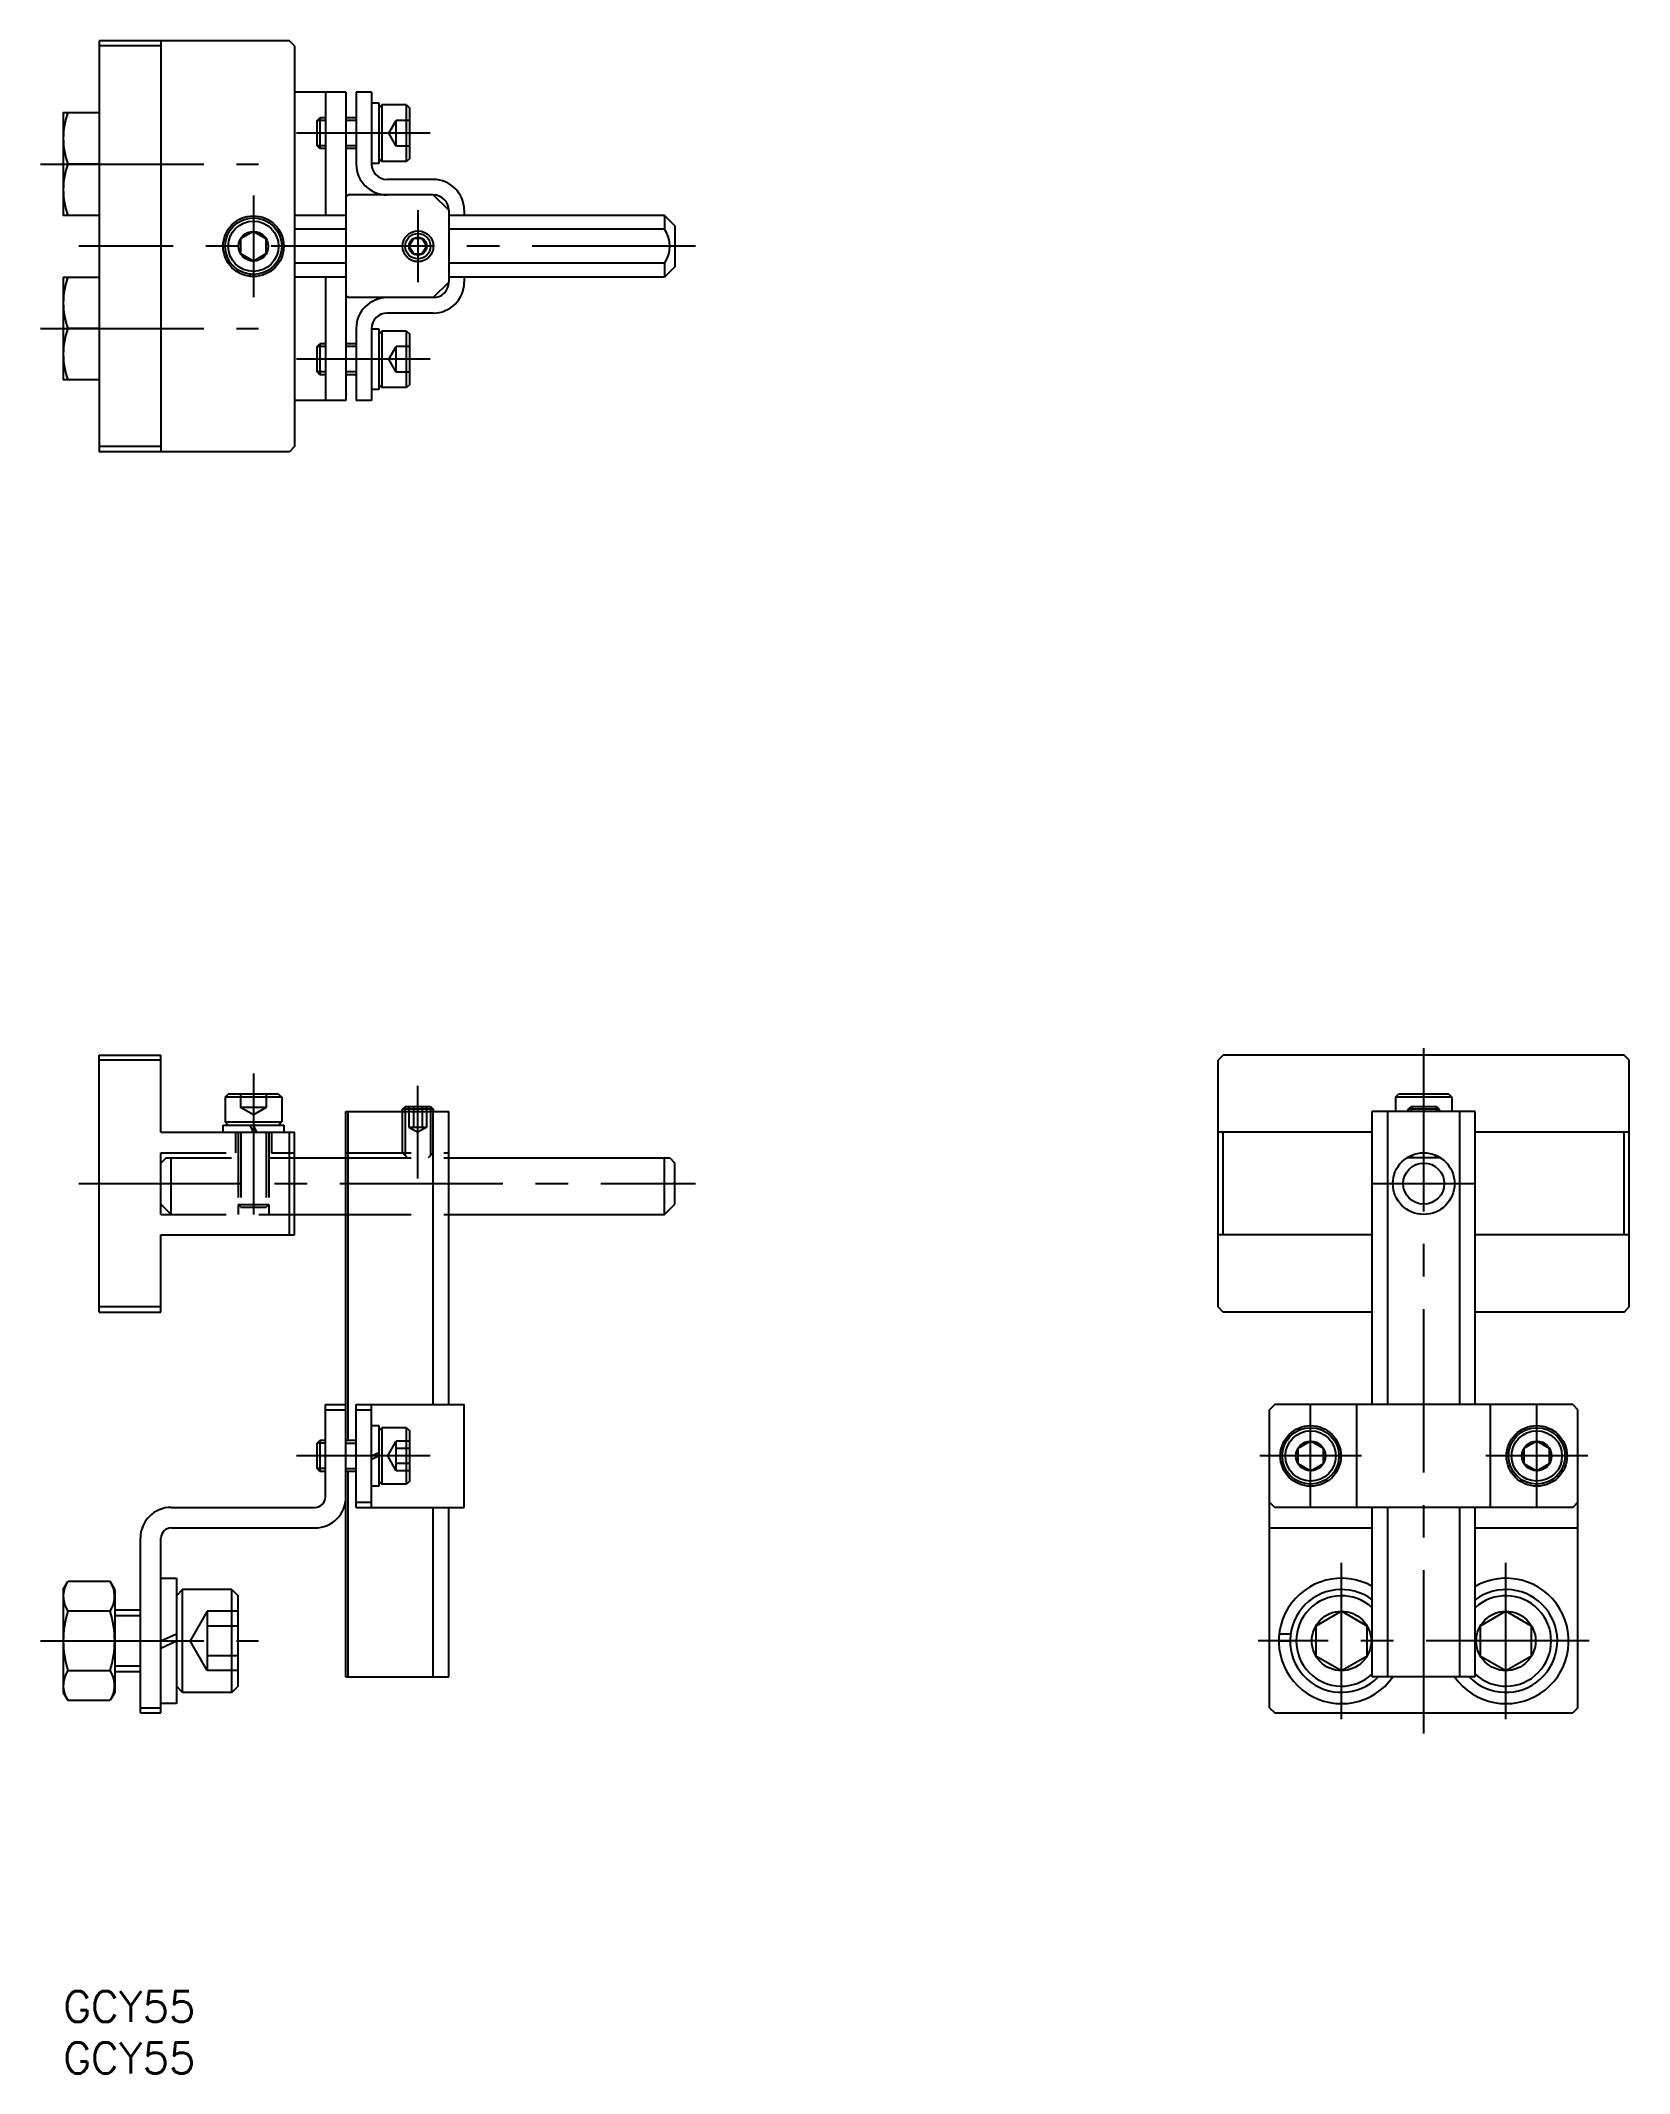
# Model space of a CAD drawing. Extents: x -2 to 152, y -8 to 190.
import ezdxf

# ---------------------------------------------------------------- set-up
doc = ezdxf.new("R2010")
doc.units = 0
doc.header["$LTSCALE"] = 0.5
doc.linetypes.add('CENTER', pattern=[50.8, 31.75, -6.35, 6.35, -6.35])
doc.linetypes.add('DASHED', pattern=[19.05, 12.7, -6.35])
doc.layers.get('0').update_dxf_attribs({"linetype": 'CONTINUOUS'})
doc.layers.add('CENTER', color=1, linetype='CENTER')
doc.styles.get("Standard").update_dxf_attribs({"font": 'txt.shx', "height": 3, "bigfont": 'bigfont.shx'})

# ---------------------------------------------------------------- blocks, each defined once
blk = doc.blocks.new('*U73')
at = {"color": 7, "linetype": 'CONTINUOUS'}
blk.add_text('GCY55', height=3, dxfattribs=at).set_placement((0, -3))
blk = doc.blocks.new('*U74')
at = {"color": 7, "linetype": 'CONTINUOUS'}
blk.add_text('GCY55', height=3, dxfattribs=at).set_placement((0, -8))

msp = doc.modelspace()

# ---------------------------------------------------------------- linework, layer by layer
at = {"color": 7, "linetype": 'CONTINUOUS'}
for p, q in [((22, 189.77), (3.5, 189.77)), ((3.5, 189.77), (3.5, 149.77)), ((9.5, 189.27), (3.5, 189.27)), ((9.5, 189.77), (9.5, 149.77)), ((22.5, 189.27), (22, 189.77)), ((22.5, 189.27), (22.5, 150.27)), ((27.5, 184.77), (22.5, 184.77)), ((25.5, 184.77), (25.5, 172.77)), ((27.5, 184.77), (27.5, 154.77)), ((28.5, 184.77), (28.5, 177.77)), ((30, 184.77), (28.5, 184.77)), ((30, 184.77), (30, 177.77)), ((0, 182.77), (0, 172.77)), ((0, 182.77), (3.5, 182.77)), ((24.7, 182), (24.97, 182.27)), ((24.7, 179.54), (24.7, 182)), ((24.97, 182.27), (24.97, 179.27)), ((25.5, 182.27), (24.97, 182.27)), ((28.5, 182.27), (27.5, 182.27)), ((30, 183.72), (30.7, 183.72)), ((30.7, 183.72), (30.7, 177.82)), ((30.7, 183.22), (31, 183.52)), ((33.4, 183.52), (31, 183.52)), ((31, 183.52), (31, 178.02)), ((33.4, 183.52), (33.7, 183.22)), ((33.4, 178.02), (33.4, 183.52)), ((33.7, 178.32), (33.7, 183.22)), ((24.97, 179.27), (24.7, 179.54)), ((25.5, 179.27), (24.97, 179.27)), ((28.5, 179.27), (27.5, 179.27)), ((30.7, 178.32), (31, 178.02)), ((33.4, 178.02), (31, 178.02)), ((33.7, 178.32), (33.4, 178.02)), ((3.5, 177.77), (0.45, 177.77)), ((30.7, 177.82), (30, 177.82)), ((36, 176.27), (31.5, 176.27)), ((27.7, 174.77), (27.5, 174.57)), ((27.5, 174.57), (27.5, 164.97)), ((36, 174.77), (27.7, 174.77)), ((36, 174.77), (37.5, 173.27)), ((3.5, 172.77), (0, 172.77)), ((27.5, 172.77), (22.5, 172.77)), ((37.5, 173.27), (37.5, 166.27)), ((58.5, 172.77), (37.5, 172.77)), ((39, 173.27), (39, 172.77)), ((58.5, 172.77), (58.5, 171.43)), ((59.5, 171.77), (58.5, 172.77)), ((18.5, 171.22), (17.25, 170.5)), ((17.25, 170.5), (17.25, 169.05)), ((19.75, 170.5), (18.5, 171.22)), ((19.75, 169.05), (19.75, 170.5)), ((27.5, 171.43), (22.5, 171.43)), ((34.07, 170.52), (33.63, 169.77)), ((34.93, 170.52), (34.07, 170.52)), ((35.37, 169.77), (34.93, 170.52)), ((58.5, 171.43), (37.5, 171.43)), ((59.5, 171.77), (59.5, 167.77)), ((17.25, 169.05), (18.5, 168.33)), ((18.5, 168.33), (19.75, 169.05)), ((27.5, 168.12), (22.5, 168.12)), ((33.63, 169.77), (34.07, 169.02)), ((34.07, 169.02), (34.93, 169.02)), ((34.93, 169.02), (35.37, 169.77)), ((58.5, 168.12), (37.5, 168.12)), ((58.5, 168.12), (58.5, 166.77)), ((0, 166.77), (0, 156.77)), ((0, 166.77), (3.5, 166.77)), ((18.17, 166.84), (18.17, 167.04)), ((18.5, 166.82), (18.5, 167.02)), ((27.5, 166.77), (22.5, 166.77)), ((25.5, 166.77), (25.5, 154.77)), ((37.5, 166.27), (36, 164.77)), ((58.5, 166.77), (37.5, 166.77)), ((39, 166.77), (39, 166.27)), ((59.5, 167.77), (58.5, 166.77)), ((27.5, 164.97), (27.7, 164.77)), ((36, 164.77), (27.7, 164.77)), ((36, 163.27), (31.5, 163.27)), ((3.5, 161.77), (0.45, 161.77)), ((24.7, 160), (24.97, 160.27)), ((24.97, 160.27), (24.97, 157.27)), ((25.5, 160.27), (24.97, 160.27)), ((28.5, 160.27), (27.5, 160.27)), ((28.5, 161.77), (28.5, 154.77)), ((30, 161.77), (30, 154.77)), ((30, 161.72), (30.7, 161.72)), ((30.7, 161.72), (30.7, 155.82)), ((30.7, 161.22), (31, 161.52)), ((33.4, 161.52), (31, 161.52)), ((31, 161.52), (31, 156.02)), ((33.4, 161.52), (33.7, 161.22)), ((33.4, 156.02), (33.4, 161.52)), ((33.7, 156.32), (33.7, 161.22)), ((24.7, 157.54), (24.7, 160)), ((3.5, 156.77), (0, 156.77)), ((24.97, 157.27), (24.7, 157.54)), ((25.5, 157.27), (24.97, 157.27)), ((28.5, 157.27), (27.5, 157.27)), ((30.7, 156.32), (31, 156.02)), ((33.7, 156.32), (33.4, 156.02)), ((27.5, 154.77), (22.5, 154.77)), ((30, 154.77), (28.5, 154.77)), ((30.7, 155.82), (30, 155.82)), ((33.4, 156.02), (31, 156.02)), ((9.5, 150.27), (3.5, 150.27)), ((22, 149.77), (3.5, 149.77)), ((22.5, 150.27), (22, 149.77)), ((3.5, 66.07), (3.5, 91.07)), ((3.5, 91.07), (9.5, 91.07)), ((9.5, 83.57), (9.5, 91.07)), ((112.85, 91.07), (112.35, 90.57)), ((151.85, 91.07), (112.85, 91.07)), ((152.35, 90.57), (151.85, 91.07)), ((9.5, 90.57), (3.5, 90.57)), ((112.35, 66.57), (112.35, 90.57)), ((152.35, 66.57), (152.35, 90.57)), ((15.75, 86.97), (16.05, 87.27)), ((20.95, 87.27), (16.05, 87.27)), ((20.95, 87.27), (21.25, 86.97)), ((129.6, 86.97), (129.9, 87.27)), ((134.8, 87.27), (129.9, 87.27)), ((134.8, 87.27), (135.1, 86.97)), ((15.75, 86.97), (15.75, 84.57)), ((21.25, 86.97), (15.75, 86.97)), ((21.25, 86.97), (21.25, 84.57)), ((27.5, 85.57), (37.5, 85.57)), ((27.5, 30.57), (27.5, 85.57)), ((27.7, 53.57), (27.7, 85.57)), ((33, 85.8), (33.27, 86.07)), ((33, 85.57), (33, 85.8)), ((36, 85.8), (33, 85.8)), ((33.27, 86.07), (35.73, 86.07)), ((35.73, 86.07), (36, 85.8)), ((36, 85.8), (36, 85.57)), ((36, 57.07), (36, 85.57)), ((37.5, 57.07), (37.5, 85.57)), ((127.35, 57.07), (127.35, 85.57)), ((137.35, 85.57), (127.35, 85.57)), ((128.85, 57.07), (128.85, 85.57)), ((135.1, 86.97), (129.6, 86.97)), ((129.6, 86.97), (129.6, 85.57)), ((130.85, 85.8), (131.12, 86.07)), ((130.85, 85.57), (130.85, 85.8)), ((133.85, 85.8), (130.85, 85.8)), ((131.12, 86.07), (133.58, 86.07)), ((133.58, 86.07), (133.85, 85.8)), ((133.85, 85.8), (133.85, 85.57)), ((135.1, 86.97), (135.1, 85.57)), ((135.85, 57.07), (135.85, 85.57)), ((137.35, 57.07), (137.35, 85.57)), ((9.5, 83.57), (22.5, 83.57)), ((15.55, 83.57), (15.55, 84.27)), ((15.55, 84.27), (21.45, 84.27)), ((16.05, 84.27), (15.75, 84.57)), ((15.75, 84.57), (21.25, 84.57)), ((18.5, 83.57), (18.17, 84.27)), ((18.83, 83.57), (18.5, 84.27)), ((20.95, 84.27), (21.25, 84.57)), ((21.45, 84.27), (21.45, 83.57)), ((22, 73.57), (22, 83.57)), ((22.5, 73.57), (22.5, 83.57)), ((127.35, 83.57), (112.35, 83.57)), ((112.85, 73.57), (112.85, 83.57)), ((152.35, 83.57), (137.35, 83.57)), ((151.85, 73.57), (151.85, 83.57)), ((131.12, 81.31), (131.35, 81.07)), ((133.59, 81.31), (133.35, 81.07)), ((22.5, 81.07), (27.5, 81.07)), ((37.5, 81.07), (59, 81.07)), ((58.5, 75.57), (58.5, 81.07)), ((59, 81.07), (59.5, 80.57)), ((59.5, 76.57), (59.5, 80.57)), ((134.01, 81.07), (130.69, 81.07)), ((22.5, 75.57), (27.5, 75.57)), ((37.5, 75.57), (58.5, 75.57)), ((58.5, 75.57), (59.5, 76.57)), ((9.5, 73.57), (22.5, 73.57)), ((9.5, 66.07), (9.5, 73.57)), ((127.35, 73.57), (112.35, 73.57)), ((152.35, 73.57), (137.35, 73.57)), ((9.5, 66.57), (3.5, 66.57)), ((3.5, 66.07), (9.5, 66.07)), ((112.85, 66.07), (112.35, 66.57)), ((127.35, 66.07), (112.85, 66.07)), ((151.85, 66.07), (137.35, 66.07)), ((151.85, 66.07), (152.35, 66.57)), ((25.5, 48.07), (25.5, 57.07)), ((25.5, 57.07), (27.5, 57.07)), ((25.5, 56.57), (27.5, 56.57)), ((28.5, 47.07), (28.5, 57.07)), ((28.5, 57.07), (39, 57.07)), ((28.5, 56.57), (30, 56.57)), ((30, 47.07), (30, 57.07)), ((39, 47.07), (39, 57.07)), ((117.85, 57.07), (117.35, 56.57)), ((117.35, 27.57), (117.35, 56.57)), ((146.85, 57.07), (117.85, 57.07)), ((125.85, 47.07), (125.85, 57.07)), ((138.85, 47.07), (138.85, 57.07)), ((147.35, 56.57), (146.85, 57.07)), ((147.35, 27.57), (147.35, 56.57)), ((24.7, 53.3), (24.97, 53.57)), ((24.97, 53.57), (24.97, 50.57)), ((25.5, 53.57), (24.97, 53.57)), ((28.5, 53.57), (27.5, 53.57)), ((30, 55.02), (30.7, 55.02)), ((30.7, 55.02), (30.7, 49.12)), ((30.7, 54.52), (31, 54.82)), ((33.4, 54.82), (31, 54.82)), ((31, 54.82), (31, 49.32)), ((33.4, 54.82), (33.7, 54.52)), ((33.4, 49.32), (33.4, 54.82)), ((33.7, 49.62), (33.7, 54.52)), ((121.35, 53.52), (120.1, 52.8)), ((122.6, 52.8), (121.35, 53.52)), ((143.35, 53.52), (142.1, 52.8)), ((144.6, 52.8), (143.35, 53.52)), ((24.7, 50.84), (24.7, 53.3)), ((30, 52.07), (30.7, 52.4)), ((30, 51.75), (30.7, 52.07)), ((118.4, 52.07), (118.6, 52.07)), ((118.42, 52.4), (118.62, 52.4)), ((120.1, 52.8), (120.1, 51.35)), ((122.6, 51.35), (122.6, 52.8)), ((140.4, 52.07), (140.6, 52.07)), ((140.42, 52.4), (140.62, 52.4)), ((142.1, 52.8), (142.1, 51.35)), ((144.6, 51.35), (144.6, 52.8)), ((24.97, 50.57), (24.7, 50.84)), ((25.5, 50.57), (24.97, 50.57)), ((28.5, 50.57), (27.5, 50.57)), ((27.7, 30.57), (27.7, 50.57)), ((30.7, 49.62), (31, 49.32)), ((33.7, 49.62), (33.4, 49.32)), ((120.1, 51.35), (121.35, 50.63)), ((121.35, 50.63), (122.6, 51.35)), ((142.1, 51.35), (143.35, 50.63)), ((143.35, 50.63), (144.6, 51.35)), ((28.5, 47.57), (30, 47.57)), ((30.7, 49.12), (30, 49.12)), ((33.4, 49.32), (31, 49.32)), ((117.85, 47.07), (117.35, 47.57)), ((146.85, 47.07), (147.35, 47.57)), ((10.5, 47.07), (24.5, 47.07)), ((28.5, 47.07), (39, 47.07)), ((36, 30.57), (36, 47.07)), ((37.5, 30.57), (37.5, 47.07)), ((146.85, 47.07), (117.85, 47.07)), ((127.35, 30.57), (127.35, 47.07)), ((128.85, 30.57), (128.85, 47.07)), ((135.85, 30.57), (135.85, 47.07)), ((137.35, 30.57), (137.35, 47.07)), ((7.5, 27.07), (7.5, 44.07)), ((9.5, 27.07), (9.5, 44.07)), ((10.5, 45.07), (24.5, 45.07)), ((117.35, 45.07), (127.35, 45.07)), ((137.35, 45.07), (147.35, 45.07)), ((0, 39.07), (0.45, 39.85)), ((4.55, 39.85), (0.45, 39.85)), ((5, 39.07), (4.55, 39.85)), ((9.5, 40.17), (11, 40.17)), ((11, 40.17), (11, 27.97)), ((0, 39.07), (0, 29.07)), ((5, 39.07), (5, 29.07)), ((11.6, 39.07), (11, 38.47)), ((11.6, 29.07), (11.6, 39.07)), ((16.4, 39.07), (11.6, 39.07)), ((16.4, 29.07), (16.4, 39.07)), ((16.4, 39.07), (17, 38.47)), ((17, 29.67), (17, 38.47)), ((4.55, 36.96), (0.45, 36.96)), ((7.5, 37.07), (5, 37.07)), ((124.35, 36.96), (121.85, 35.52)), ((126.85, 35.52), (124.35, 36.96)), ((140.35, 36.96), (137.85, 35.52)), ((142.85, 35.52), (140.35, 36.96)), ((9.5, 34.07), (11, 34.77)), ((9.5, 33.37), (11, 34.07)), ((118.25, 34.07), (119.35, 34.07)), ((118.29, 34.77), (119.4, 34.77)), ((121.85, 35.52), (121.85, 32.63)), ((126.85, 32.63), (126.85, 35.52)), ((137.85, 35.52), (137.85, 32.63)), ((142.85, 32.63), (142.85, 35.52)), ((121.85, 32.63), (124.35, 31.19)), ((124.35, 31.19), (126.85, 32.63)), ((137.85, 32.63), (140.35, 31.19)), ((140.35, 31.19), (142.85, 32.63)), ((0.45, 31.19), (4.55, 31.19)), ((7.5, 31.07), (5, 31.07)), ((11.6, 29.07), (11, 29.67)), ((16.4, 29.07), (17, 29.67)), ((27.5, 30.57), (37.5, 30.57)), ((137.35, 30.57), (127.35, 30.57)), ((0, 29.07), (0.45, 28.3)), ((0.45, 28.3), (4.55, 28.3)), ((5, 29.07), (4.55, 28.3)), ((11, 27.97), (9.5, 27.97)), ((16.4, 29.07), (11.6, 29.07)), ((7.5, 27.57), (9.5, 27.57)), ((7.5, 27.07), (9.5, 27.07)), ((117.35, 27.57), (117.85, 27.07)), ((117.85, 27.07), (146.85, 27.07)), ((147.35, 27.57), (146.85, 27.07))]:
    msp.add_line(p, q, dxfattribs=at)
at = {"color": 3, "linetype": 'CONTINUOUS'}
for p, q in [((25.5, 182), (24.7, 182)), ((28.5, 182), (27.5, 182)), ((25.5, 179.54), (24.7, 179.54)), ((28.5, 179.54), (27.5, 179.54)), ((25.5, 160), (24.7, 160)), ((28.5, 160), (27.5, 160)), ((25.5, 157.54), (24.7, 157.54)), ((28.5, 157.54), (27.5, 157.54)), ((33.27, 86.07), (33.27, 85.57)), ((35.73, 86.07), (35.73, 85.57)), ((131.12, 86.07), (131.12, 85.57)), ((133.58, 86.07), (133.58, 85.57)), ((131.12, 81.31), (131.12, 81.3)), ((133.58, 81.31), (133.58, 81.3)), ((25.5, 53.3), (24.7, 53.3)), ((27.5, 53.3), (28.5, 53.3)), ((25.5, 50.84), (24.7, 50.84)), ((27.5, 50.84), (28.5, 50.84)), ((7.5, 36.53), (5, 36.53)), ((7.5, 31.62), (5, 31.62))]:
    msp.add_line(p, q, dxfattribs=at)
at = {"color": 3, "linetype": 'DASHED'}
for p, q in [((31.68, 180.77), (32.4, 182.02)), ((32.4, 179.52), (32.4, 182.02)), ((33.7, 182.02), (32.4, 182.02)), ((32.4, 179.52), (31.68, 180.77)), ((33.7, 180.77), (32.4, 180.77)), ((33.7, 179.52), (32.4, 179.52)), ((31.68, 158.77), (32.4, 160.02)), ((32.4, 157.52), (31.68, 158.77)), ((32.4, 157.52), (32.4, 160.02)), ((33.7, 160.02), (32.4, 160.02)), ((33.7, 158.77), (32.4, 158.77)), ((33.7, 157.52), (32.4, 157.52)), ((17.25, 87.27), (17.25, 85.97)), ((18.5, 87.27), (18.5, 85.97)), ((19.75, 87.27), (19.75, 85.97)), ((19.75, 85.97), (17.25, 85.97)), ((18.5, 85.25), (17.25, 85.97)), ((19.75, 85.97), (18.5, 85.25)), ((33, 81.57), (33, 85.57)), ((33.27, 85.57), (33.27, 81.3)), ((33.63, 86.07), (33.63, 84.07)), ((34.07, 86.07), (34.07, 84.07)), ((34.93, 86.07), (34.93, 84.07)), ((35.37, 84.07), (35.37, 86.07)), ((35.73, 85.57), (35.73, 81.3)), ((16.75, 83.57), (16.75, 81.57)), ((16.75, 83.57), (16.75, 81.57)), ((16.75, 83.57), (16.75, 81.57)), ((16.75, 83.57), (16.75, 81.57)), ((16.75, 83.57), (16.75, 81.57)), ((17, 83.57), (17, 76.54)), ((17.27, 83.57), (17.27, 75.57)), ((19.73, 83.57), (19.73, 75.57)), ((20, 83.57), (20, 76.54)), ((20.25, 83.57), (20.25, 81.57)), ((33.63, 84.07), (34.5, 83.57)), ((33.63, 84.07), (35.37, 84.07)), ((35.37, 84.07), (34.5, 83.57)), ((9.5, 81.57), (16.75, 81.57)), ((9.5, 75.57), (9.5, 81.57)), ((20.25, 81.57), (22.5, 81.57)), ((27.5, 81.57), (37.5, 81.57)), ((33, 81.57), (33.5, 81.07)), ((36, 81.57), (35.5, 81.07)), ((10, 81.07), (9.5, 80.57)), ((10, 81.07), (17, 81.07)), ((10.5, 75.57), (10.5, 81.07)), ((20, 81.07), (22.5, 81.07)), ((27.5, 81.07), (37.5, 81.07)), ((10.5, 75.57), (9.5, 76.57)), ((9.5, 75.57), (22.5, 75.57)), ((17.27, 76.27), (17, 76.54)), ((17, 76.54), (20, 76.54)), ((17, 76.54), (17, 75.57)), ((17.27, 76.27), (19.73, 76.27)), ((20, 76.54), (19.73, 76.27)), ((20, 76.54), (20, 75.57)), ((27.5, 75.57), (37.5, 75.57)), ((31.57, 52.07), (32.4, 53.52)), ((32.4, 50.63), (32.4, 53.52)), ((33.7, 53.52), (32.4, 53.52)), ((32.4, 50.63), (31.57, 52.07)), ((33.7, 52.8), (32.4, 52.8)), ((33.7, 51.35), (32.4, 51.35)), ((33.7, 50.63), (32.4, 50.63)), ((14, 36.96), (12.33, 34.07)), ((17, 36.96), (14, 36.96)), ((14, 36.96), (14, 31.19)), ((14, 31.19), (12.33, 34.07)), ((17, 35.52), (14, 35.52)), ((17, 32.63), (14, 32.63)), ((17, 31.19), (14, 31.19))]:
    msp.add_line(p, q, dxfattribs=at)
at = {"color": 7, "linetype": 'CONTINUOUS'}
for centre, radius in [((18.5, 169.77), 2.95), ((18.5, 169.77), 2.75), ((18.5, 169.77), 2.45), ((18.5, 169.77), 1.44), ((34.5, 169.77), 1.5), ((34.5, 169.77), 0.866), ((132.35, 78.57), 3), ((132.35, 78.57), 2), ((121.35, 52.07), 2.95), ((121.35, 52.07), 2.75), ((121.35, 52.07), 2.45), ((121.35, 52.07), 1.44), ((143.35, 52.07), 2.95), ((143.35, 52.07), 2.75), ((143.35, 52.07), 2.45), ((143.35, 52.07), 1.44), ((124.35, 34.07), 2.89), ((140.35, 34.07), 2.89)]:
    msp.add_circle(centre, radius, dxfattribs=at)
at = {"color": 3, "linetype": 'CONTINUOUS'}
msp.add_circle((34.5, 169.77), 1.23, dxfattribs=at)
at = {"color": 7, "linetype": 'CONTINUOUS'}
for centre, radius, start, end in [((7.22, 180.27), 7.22, 159.7438, 200.2562), ((7.22, 175.27), 7.22, 159.7438, 200.2562), ((31.5, 177.77), 3, 180, 270), ((31.5, 177.77), 1.5, 180, 270), ((36, 173.27), 3, 0, 90), ((36, 173.27), 1.5, 0, 90), ((56, 169.77), 3, 326.4427, 33.5573), ((7.22, 164.27), 7.22, 159.7438, 200.2562), ((36, 166.27), 1.5, 270, 0), ((36, 166.27), 3, 270, 0), ((31.5, 161.77), 3, 90, 180), ((31.5, 161.77), 1.5, 90, 180), ((7.22, 159.27), 7.22, 159.7438, 200.2562), ((24.5, 48.07), 3, 270, 0), ((24.5, 48.07), 1, 270, 0), ((10.5, 44.07), 3, 90, 180), ((10.5, 44.07), 1, 90, 180), ((124.35, 34.07), 6.1, 60.5408, 324.9864), ((140.35, 34.07), 6.1, 215.0136, 119.4592), ((2.56, 38.4), 2.56, 154.3842, 214.3842), ((2.44, 38.4), 2.56, 325.6158, 25.6158), ((124.35, 34.07), 5, 53.1301, 315.573), ((124.35, 34.07), 4.4, 47.0141, 312.9859), ((140.35, 34.07), 5, 224.427, 126.8699), ((140.35, 34.07), 4.4, 227.0141, 132.9859), ((9.55, 34.07), 9.55, 162.412, 197.588), ((-4.55, 34.07), 9.55, 342.412, 17.588), ((2.56, 29.74), 2.56, 145.6158, 205.6158), ((2.44, 29.74), 2.56, 334.3842, 34.3842)]:
    msp.add_arc(centre, radius, start, end, dxfattribs=at)
at = {"layer": 'CENTER', "color": 1, "linetype": 'CENTER'}
for p, q in [((35.7, 180.77), (22.7, 180.77)), ((-2.2, 177.77), (19, 177.77)), ((18.5, 174.72), (18.5, 164.82)), ((34.5, 173.27), (34.5, 166.27)), ((61.5, 169.77), (1.5, 169.77)), ((-2.2, 161.77), (19, 161.77)), ((35.7, 158.77), (22.7, 158.77)), ((132.35, 25.07), (132.35, 93.07)), ((18.5, 89.27), (18.5, 75.57)), ((34.5, 79.07), (34.5, 88.07)), ((1.5, 78.57), (61.5, 78.57)), ((127.35, 78.57), (137.35, 78.57)), ((121.35, 47.12), (121.35, 57.02)), ((143.35, 47.12), (143.35, 57.02)), ((35.7, 52.07), (22.7, 52.07)), ((126.3, 52.07), (116.4, 52.07)), ((148.3, 52.07), (138.4, 52.07)), ((124.35, 26.47), (124.35, 41.67)), ((140.35, 26.47), (140.35, 41.67)), ((-2.2, 34.07), (19, 34.07)), ((148.45, 34.07), (116.25, 34.07))]:
    msp.add_line(p, q, dxfattribs=at)

# ---------------------------------------------------------------- block references
at = {"color": 7, "linetype": 'CONTINUOUS'}
for name in ['*U73', '*U74']:
    msp.add_blockref(name, (0, 0), dxfattribs=at)

doc.saveas('drawing.dxf')
